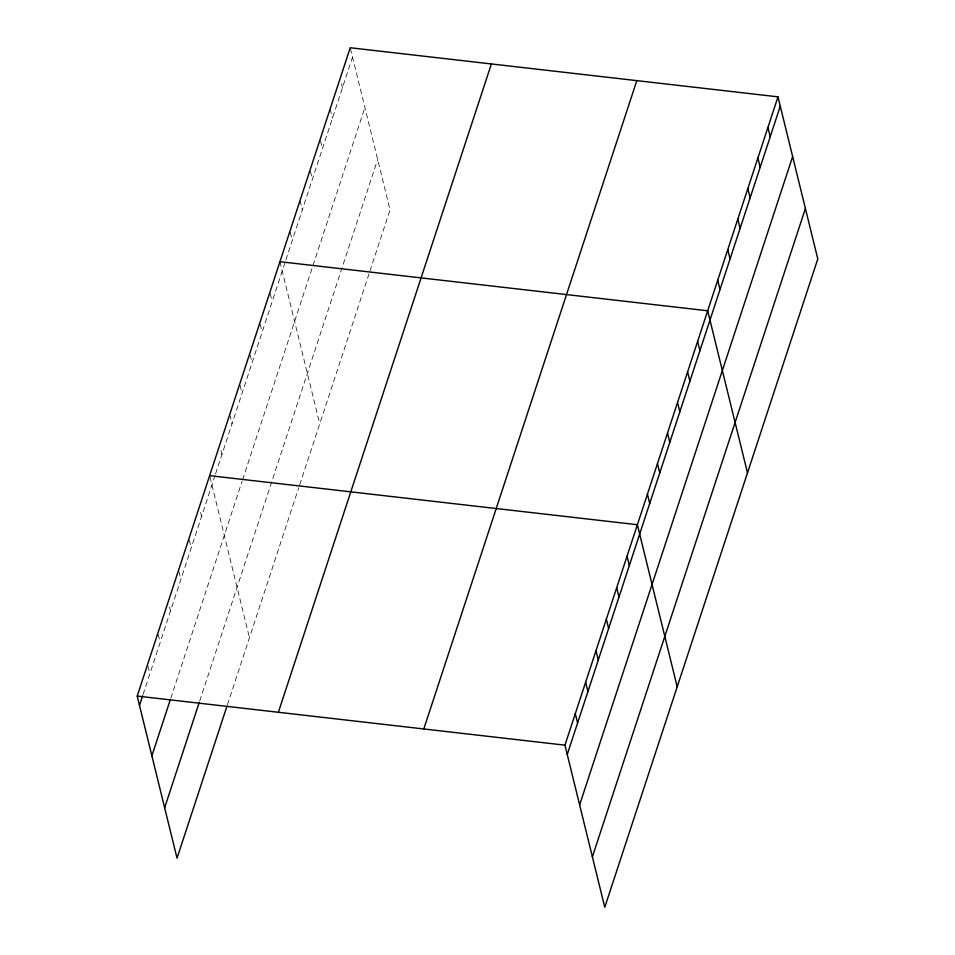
<?xml version="1.0" encoding="UTF-8"?>
<svg xmlns="http://www.w3.org/2000/svg" width="955" height="955" viewBox="0 0 955 955"><rect width="100%" height="100%" fill="white"/><g stroke="black" fill="none" stroke-linecap="round" stroke-linejoin="round"><path stroke-width="0.72" stroke-dasharray="4.78 3.58" d="M143.095 694.44L215.126 475.244M215.579 473.859L285.426 261.3M285.879 259.903L352.526 57.073M170.778 698.308L242.116 481.201M242.57 479.816L364.906 107.485M199.726 700.958L377.667 159.425M227.409 704.826L298.748 487.695M299.667 484.913L369.048 273.751M369.967 270.969L390.046 209.837L350.234 47.75M341.496 83.646L342.487 87.633M330.144 108.882L332.436 118.193M320.438 140.779L322.396 148.765M310.387 171.339L312.357 179.325M300.025 200.574L302.305 209.885M290.308 232.471L292.266 240.457M279.934 261.694L319.746 423.793M270.217 293.591L272.187 301.589M260.178 324.163L262.136 332.149M250.138 354.723L252.096 362.709M240.099 385.283L242.057 393.281M229.725 414.518L232.017 423.841M220.987 450.414L221.966 454.401M209.969 476.975L249.446 637.737M200.598 512.465L201.577 516.452M189.269 539.957L191.239 547.943M178.919 571.448L180.889 579.434M169.56 606.938L170.539 610.925M158.232 634.43L160.189 642.417M147.882 665.922L149.851 673.908"/><path stroke-width="1.43" d="M226.956 706.199L177.021 858.163L137.21 696.076L350.234 47.75L777.979 96.837L817.79 258.924L604.766 907.25L564.954 745.163L777.979 96.837M139.502 705.399L142.653 695.813M151.881 755.811L170.324 699.681M164.642 807.751L199.285 702.331M278.371 712.275L491.383 63.949M423.793 728.963L636.818 80.638M567.246 754.486L780.271 106.148M579.625 804.898L792.65 156.572M592.387 856.838L805.411 208.512M279.934 261.694L707.679 310.781L747.49 472.868M209.634 475.65L637.379 524.725L677.191 686.824M137.21 696.076L564.954 745.163M767.939 127.397L770.219 136.72M757.888 157.957L760.18 167.28M747.849 188.529L750.141 197.84M737.809 219.089L740.101 228.412M727.758 249.649L730.05 258.972M717.718 280.221L720.01 289.532M697.639 341.341L699.92 350.664M687.588 371.913L689.88 381.224M677.549 402.473L679.841 411.796M667.509 433.033L669.801 442.356M657.47 463.605L659.75 472.916M647.418 494.165L649.71 503.488M627.029 556.216L629.321 565.539M616.691 587.707L618.971 597.03M606.341 619.198L608.633 628.521M595.992 650.689L598.284 660.012M585.642 682.18L587.934 691.504M575.304 713.672L577.584 722.995"/></g></svg>
